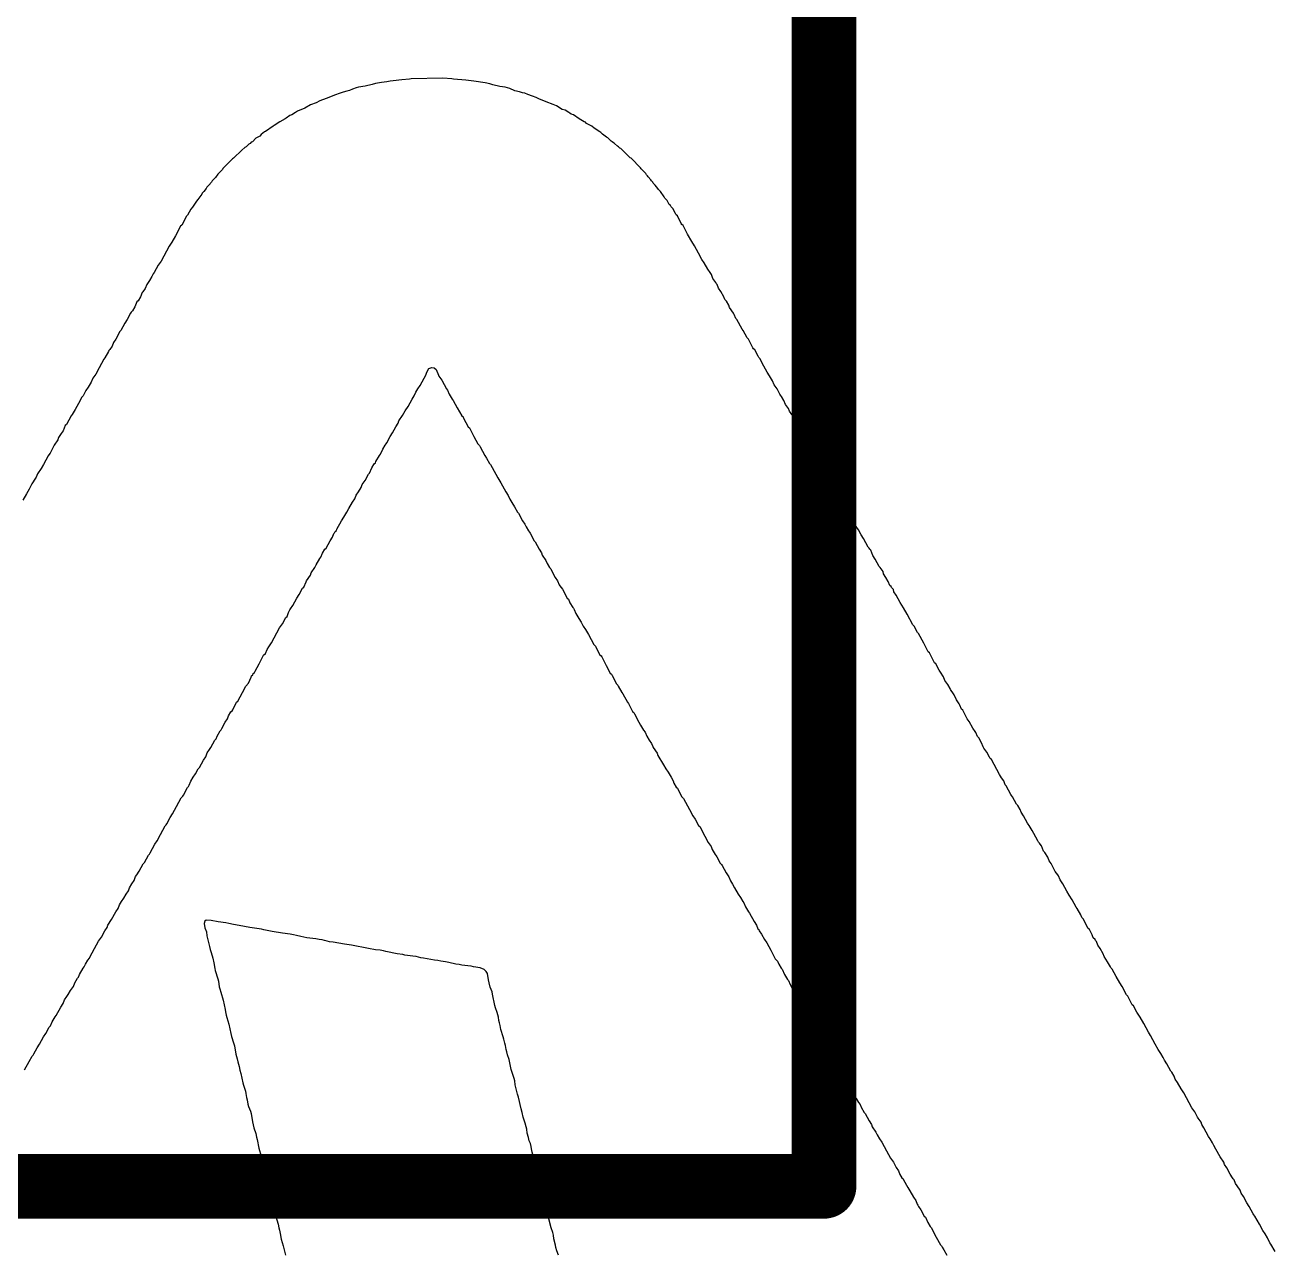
# Model space of a CAD drawing. Header units: inches. Extents: x -4 to 182, y -4 to 85.
# Drawn here: x 42.406 to 44.859, y 35.908 to 38.315 of the extents above; entities that cross this region are included whole.
import ezdxf

# ---------------------------------------------------------------- set-up
doc = ezdxf.new("R2010")
doc.units = ezdxf.units.IN
doc.layers.add('Bottom Overlay', color=54, linetype='Continuous')
doc.layers.add('Top Overlay', color=2, linetype='Continuous')

# ---------------------------------------------------------------- blocks, each defined once
blk = doc.blocks.new('TB008A_508_02BE_15')
at = {"layer": 'Top Overlay'}
for points in [[(5.08, -6, 0.127, 0.127, 0), (5.08, 7.89, 0.127, 0.127, 0)], [(-5.08, -6, 0.127, 0.127, 0), (5.08, -6, 0.127, 0.127, 0)]]:
    blk.add_lwpolyline(points, format="xyseb", dxfattribs=at)
blk.add_lwpolyline([(5.0483, -6, 0.0635, 0.0635, 1), (5.1117, -6, 0.0635, 0.0635, 1)], format="xyseb", close=True, dxfattribs=at)
blk.add_lwpolyline([(5.0483, -6, 0.0635, 0.0635, 1), (5.1117, -6, 0.0635, 0.0635, 1)], format="xyseb", close=True, dxfattribs=at)

msp = doc.modelspace()

# ---------------------------------------------------------------- linework, layer by layer
at = {"layer": 'Bottom Overlay'}
for p, q in [((43.0601, 38.1925), (43.0556, 38.1914)), ((43.0736, 38.1947), (43.0601, 38.1925)), ((43.0871, 38.1981), (43.0736, 38.1947)), ((43.0933, 38.1998), (43.0871, 38.1981)), ((43.1056, 38.2021), (43.0933, 38.1998)), ((43.1158, 38.2032), (43.1056, 38.2021)), ((43.1225, 38.2043), (43.1158, 38.2032)), ((43.1281, 38.2054), (43.1225, 38.2043)), ((43.1455, 38.2071), (43.1281, 38.2054)), ((43.1602, 38.2082), (43.1455, 38.2071)), ((43.1635, 38.2094), (43.1602, 38.2082)), ((43.2254, 38.2105), (43.1635, 38.2094)), ((43.2434, 38.2094), (43.2254, 38.2105)), ((43.2468, 38.2082), (43.2434, 38.2094)), ((43.2709, 38.2066), (43.2468, 38.2082)), ((43.2811, 38.2054), (43.2709, 38.2066)), ((43.2867, 38.2043), (43.2811, 38.2054)), ((43.3086, 38.2015), (43.2867, 38.2043)), ((43.3176, 38.1992), (43.3086, 38.2015)), ((43.3238, 38.1976), (43.3176, 38.1992)), ((43.3373, 38.1942), (43.3238, 38.1976)), ((43.348, 38.1925), (43.3373, 38.1942)), ((43.357, 38.1903), (43.348, 38.1925)), ((42.9966, 38.1706), (42.9842, 38.1661)), ((43.0022, 38.1728), (42.9966, 38.1706)), ((43.0129, 38.1768), (43.0022, 38.1728)), ((43.0241, 38.1813), (43.0129, 38.1768)), ((43.0303, 38.1829), (43.0241, 38.1813)), ((43.0376, 38.1846), (43.0303, 38.1829)), ((43.0427, 38.1863), (43.0376, 38.1846)), ((43.0483, 38.1886), (43.0427, 38.1863)), ((43.0556, 38.1914), (43.0483, 38.1886)), ((43.3671, 38.1858), (43.357, 38.1903)), ((43.3761, 38.1835), (43.3671, 38.1858)), ((43.3823, 38.1818), (43.3761, 38.1835)), ((43.3868, 38.1807), (43.3823, 38.1818)), ((43.3924, 38.1784), (43.3868, 38.1807)), ((43.4014, 38.1751), (43.3924, 38.1784)), ((43.4087, 38.1723), (43.4014, 38.1751)), ((43.4143, 38.17), (43.4087, 38.1723)), ((43.4284, 38.1638), (43.4143, 38.17)), ((42.9386, 38.1441), (42.9364, 38.143)), ((42.9403, 38.1458), (42.9386, 38.1441)), ((42.955, 38.1515), (42.9403, 38.1458)), ((42.9662, 38.1582), (42.955, 38.1515)), ((42.9769, 38.1621), (42.9662, 38.1582)), ((42.9842, 38.1661), (42.9769, 38.1621)), ((43.4424, 38.1588), (43.4284, 38.1638)), ((43.4486, 38.156), (43.4424, 38.1588)), ((43.4598, 38.1492), (43.4486, 38.156)), ((43.466, 38.1475), (43.4598, 38.1492)), ((43.4728, 38.143), (43.466, 38.1475)), ((42.906, 38.125), (42.8948, 38.1172)), ((42.9162, 38.1307), (42.906, 38.125)), ((42.9184, 38.1318), (42.9162, 38.1307)), ((42.9207, 38.134), (42.9184, 38.1318)), ((42.9229, 38.1352), (42.9207, 38.134)), ((42.9252, 38.1374), (42.9229, 38.1352)), ((42.9296, 38.1385), (42.9252, 38.1374)), ((42.9364, 38.143), (42.9296, 38.1385)), ((43.475, 38.1419), (43.4728, 38.143)), ((43.4773, 38.1396), (43.475, 38.1419)), ((43.4818, 38.1385), (43.4773, 38.1396)), ((43.493, 38.1307), (43.4818, 38.1385)), ((43.5031, 38.125), (43.493, 38.1307)), ((43.5054, 38.1239), (43.5031, 38.125)), ((43.5076, 38.1217), (43.5054, 38.1239)), ((43.5178, 38.116), (43.5076, 38.1217)), ((42.8667, 38.0969), (42.8588, 38.0924)), ((42.8695, 38.0997), (42.8667, 38.0969)), ((42.8757, 38.1048), (42.8695, 38.0997)), ((42.8779, 38.1059), (42.8757, 38.1048)), ((42.8925, 38.116), (42.8779, 38.1059)), ((42.8948, 38.1172), (42.8925, 38.116)), ((43.5228, 38.1121), (43.5178, 38.116)), ((43.5335, 38.1048), (43.5228, 38.1121)), ((43.5357, 38.1037), (43.5335, 38.1048)), ((43.5391, 38.1003), (43.5357, 38.1037)), ((43.547, 38.0947), (43.5391, 38.1003)), ((43.5492, 38.0935), (43.547, 38.0947)), ((42.8374, 38.0744), (42.8313, 38.0694)), ((42.8397, 38.0756), (42.8374, 38.0744)), ((42.8453, 38.0812), (42.8397, 38.0756)), ((42.8476, 38.0823), (42.8453, 38.0812)), ((42.8498, 38.0845), (42.8476, 38.0823)), ((42.8521, 38.0857), (42.8498, 38.0845)), ((42.8588, 38.0924), (42.8521, 38.0857)), ((43.556, 38.0868), (43.5492, 38.0935)), ((43.5582, 38.0857), (43.556, 38.0868)), ((43.5605, 38.0834), (43.5582, 38.0857)), ((43.5627, 38.0823), (43.5605, 38.0834)), ((43.5684, 38.0767), (43.5627, 38.0823)), ((43.5706, 38.0756), (43.5684, 38.0767)), ((43.5729, 38.0733), (43.5706, 38.0756)), ((43.5751, 38.0722), (43.5729, 38.0733)), ((43.5931, 38.0542), (43.5751, 38.0722)), ((42.8127, 38.0519), (42.7942, 38.0334)), ((42.815, 38.0531), (42.8127, 38.0519)), ((42.8313, 38.0694), (42.815, 38.0531)), ((43.5953, 38.0531), (43.5931, 38.0542)), ((43.6139, 38.0345), (43.5953, 38.0531)), ((42.784, 38.0221), (42.7829, 38.0199)), ((42.793, 38.0311), (42.784, 38.0221)), ((42.7942, 38.0334), (42.793, 38.0311)), ((43.615, 38.0323), (43.6139, 38.0345)), ((43.624, 38.0233), (43.615, 38.0323)), ((43.6251, 38.021), (43.624, 38.0233)), ((43.6274, 38.0188), (43.6251, 38.021)), ((42.7627, 37.9963), (42.7615, 37.994)), ((42.7666, 38.0002), (42.7627, 37.9963)), ((42.7717, 38.0064), (42.7666, 38.0002)), ((42.7728, 38.0086), (42.7717, 38.0064)), ((42.7795, 38.0154), (42.7728, 38.0086)), ((42.7807, 38.0176), (42.7795, 38.0154)), ((42.7829, 38.0199), (42.7807, 38.0176)), ((43.6285, 38.0165), (43.6274, 38.0188)), ((43.6341, 38.0109), (43.6285, 38.0165)), ((43.6353, 38.0086), (43.6341, 38.0109)), ((43.6375, 38.0064), (43.6353, 38.0086)), ((43.6386, 38.0041), (43.6375, 38.0064)), ((43.6426, 38.0002), (43.6386, 38.0041)), ((43.6476, 37.994), (43.6426, 38.0002)), ((42.7452, 37.9721), (42.7424, 37.9693)), ((42.7525, 37.9828), (42.7452, 37.9721)), ((42.7537, 37.985), (42.7525, 37.9828)), ((42.7565, 37.9878), (42.7537, 37.985)), ((42.7615, 37.994), (42.7565, 37.9878)), ((43.6488, 37.9918), (43.6476, 37.994)), ((43.6527, 37.9878), (43.6488, 37.9918)), ((43.66, 37.9772), (43.6527, 37.9878)), ((43.6611, 37.9749), (43.66, 37.9772)), ((43.6656, 37.9704), (43.6611, 37.9749)), ((42.7312, 37.9535), (42.7244, 37.9412)), ((42.7346, 37.9569), (42.7312, 37.9535)), ((42.7357, 37.9592), (42.7346, 37.9569)), ((42.7413, 37.967), (42.7357, 37.9592)), ((42.7424, 37.9693), (42.7413, 37.967)), ((43.6701, 37.9625), (43.6656, 37.9704)), ((43.6724, 37.9603), (43.6701, 37.9625)), ((43.6735, 37.958), (43.6724, 37.9603)), ((43.6769, 37.9547), (43.6735, 37.958)), ((43.6825, 37.9446), (43.6769, 37.9547)), ((42.7211, 37.9367), (42.7132, 37.9221)), ((42.7222, 37.9389), (42.7211, 37.9367)), ((42.7244, 37.9412), (42.7222, 37.9389)), ((43.6836, 37.9423), (43.6825, 37.9446)), ((43.6859, 37.9401), (43.6836, 37.9423)), ((43.6937, 37.9254), (43.6859, 37.9401)), ((43.6949, 37.9232), (43.6937, 37.9254)), ((43.6971, 37.9209), (43.6949, 37.9232)), ((42.7008, 37.9007), (42.6941, 37.8883)), ((42.7109, 37.9198), (42.7008, 37.9007)), ((42.7132, 37.9221), (42.7109, 37.9198)), ((43.7061, 37.9041), (43.6971, 37.9209)), ((43.714, 37.8895), (43.7061, 37.9041)), ((42.6885, 37.8805), (42.6727, 37.8512)), ((42.6941, 37.8883), (42.6885, 37.8805)), ((43.7196, 37.8816), (43.714, 37.8895)), ((43.7275, 37.867), (43.7196, 37.8816)), ((42.6727, 37.8512), (42.6671, 37.8433)), ((43.7342, 37.8546), (43.7275, 37.867)), ((43.7387, 37.8478), (43.7342, 37.8546)), ((42.657, 37.8265), (42.6547, 37.8209)), ((42.6592, 37.8287), (42.657, 37.8265)), ((42.6671, 37.8433), (42.6592, 37.8287)), ((43.7455, 37.8355), (43.7387, 37.8478)), ((43.75, 37.8287), (43.7455, 37.8355)), ((43.7528, 37.8248), (43.75, 37.8287)), ((43.7556, 37.8175), (43.7528, 37.8248)), ((42.6446, 37.8051), (42.6418, 37.7978)), ((42.6502, 37.813), (42.6446, 37.8051)), ((42.6547, 37.8209), (42.6502, 37.813)), ((43.7612, 37.8096), (43.7556, 37.8175)), ((43.7623, 37.8074), (43.7612, 37.8096)), ((43.764, 37.8057), (43.7623, 37.8074)), ((43.7668, 37.7984), (43.764, 37.8057)), ((42.6322, 37.7815), (42.6277, 37.7736)), ((42.6356, 37.7894), (42.6322, 37.7815)), ((42.6373, 37.7911), (42.6356, 37.7894)), ((42.6418, 37.7978), (42.6373, 37.7911)), ((43.7713, 37.7916), (43.7668, 37.7984)), ((43.7769, 37.7815), (43.7713, 37.7916)), ((43.7792, 37.7759), (43.7769, 37.7815)), ((43.7826, 37.7725), (43.7792, 37.7759)), ((42.6142, 37.7511), (42.6131, 37.7489)), ((42.6165, 37.7534), (42.6142, 37.7511)), ((42.621, 37.7613), (42.6165, 37.7534)), ((42.6255, 37.7714), (42.621, 37.7613)), ((42.6277, 37.7736), (42.6255, 37.7714)), ((43.7871, 37.7646), (43.7826, 37.7725)), ((43.7882, 37.7601), (43.7871, 37.7646)), ((43.7961, 37.7489), (43.7882, 37.7601)), ((42.6019, 37.7298), (42.594, 37.7152)), ((42.6064, 37.7365), (42.6019, 37.7298)), ((42.6131, 37.7489), (42.6064, 37.7365)), ((43.7972, 37.7466), (43.7961, 37.7489)), ((43.8006, 37.7388), (43.7972, 37.7466)), ((43.8028, 37.7365), (43.8006, 37.7388)), ((43.8129, 37.7174), (43.8028, 37.7365)), ((42.5917, 37.7129), (42.5839, 37.6983)), ((42.594, 37.7152), (42.5917, 37.7129)), ((43.8152, 37.7152), (43.8129, 37.7174)), ((43.823, 37.7005), (43.8152, 37.7152)), ((42.5721, 37.6775), (42.5704, 37.6758)), ((42.5766, 37.6842), (42.5721, 37.6775)), ((42.5794, 37.6915), (42.5766, 37.6842)), ((42.5839, 37.6983), (42.5794, 37.6915)), ((43.8253, 37.6983), (43.823, 37.7005)), ((43.8343, 37.6814), (43.8253, 37.6983)), ((43.8354, 37.6792), (43.8343, 37.6814)), ((43.8377, 37.6769), (43.8354, 37.6792)), ((42.5603, 37.6589), (42.5513, 37.6421)), ((42.5625, 37.6612), (42.5603, 37.6589)), ((42.5693, 37.6736), (42.5625, 37.6612)), ((42.5704, 37.6758), (42.5693, 37.6736)), ((43.8444, 37.6646), (43.8377, 37.6769)), ((43.8455, 37.6623), (43.8444, 37.6646)), ((43.8478, 37.6601), (43.8455, 37.6623)), ((43.8557, 37.6454), (43.8478, 37.6601)), ((42.5445, 37.6297), (42.5389, 37.6218)), ((42.5513, 37.6421), (42.5445, 37.6297)), ((43.1922, 37.6274), (43.1945, 37.6331)), ((43.1945, 37.6331), (43.1984, 37.6404)), ((43.1984, 37.6404), (43.204, 37.6426)), ((43.204, 37.6426), (43.2085, 37.6415)), ((43.2085, 37.6415), (43.2125, 37.6387)), ((43.2125, 37.6387), (43.217, 37.6274)), ((43.8624, 37.6331), (43.8557, 37.6454)), ((43.8669, 37.6263), (43.8624, 37.6331)), ((42.5299, 37.6038), (42.5254, 37.5971)), ((42.5355, 37.614), (42.5299, 37.6038)), ((42.5389, 37.6218), (42.5355, 37.614)), ((43.1765, 37.6005), (43.181, 37.6072)), ((43.181, 37.6072), (43.1888, 37.6218)), ((43.1888, 37.6218), (43.1922, 37.6274)), ((43.217, 37.6274), (43.2181, 37.6252)), ((43.2181, 37.6252), (43.2237, 37.6173)), ((43.2237, 37.6173), (43.2327, 37.6005)), ((43.8725, 37.6162), (43.8669, 37.6263)), ((43.8759, 37.6083), (43.8725, 37.6162)), ((43.8815, 37.6005), (43.8759, 37.6083)), ((42.5164, 37.5836), (42.5142, 37.578)), ((42.5198, 37.587), (42.5164, 37.5836)), ((42.5254, 37.5971), (42.5198, 37.587)), ((43.1574, 37.5656), (43.1652, 37.5802)), ((43.1652, 37.5802), (43.1697, 37.587)), ((43.1697, 37.587), (43.1725, 37.5943)), ((43.1725, 37.5943), (43.1765, 37.6005)), ((43.2327, 37.6005), (43.2349, 37.5982)), ((43.2349, 37.5982), (43.2383, 37.5903)), ((43.2383, 37.5903), (43.2439, 37.5802)), ((43.2439, 37.5802), (43.2462, 37.578)), ((43.8871, 37.5903), (43.8815, 37.6005)), ((43.8883, 37.5881), (43.8871, 37.5903)), ((43.8905, 37.5858), (43.8883, 37.5881)), ((43.895, 37.578), (43.8905, 37.5858)), ((42.504, 37.56), (42.4984, 37.5499)), ((42.5074, 37.5656), (42.504, 37.56)), ((42.5142, 37.578), (42.5074, 37.5656)), ((43.1467, 37.5482), (43.1517, 37.5577)), ((43.1517, 37.5577), (43.1574, 37.5656)), ((43.2462, 37.578), (43.2541, 37.5634)), ((43.2541, 37.5634), (43.2631, 37.5476)), ((43.8984, 37.5701), (43.895, 37.578)), ((43.904, 37.5622), (43.8984, 37.5701)), ((43.9063, 37.5566), (43.904, 37.5622)), ((43.9108, 37.5499), (43.9063, 37.5566)), ((42.4872, 37.5307), (42.4849, 37.5285)), ((42.4962, 37.5476), (42.4872, 37.5307)), ((42.4984, 37.5499), (42.4962, 37.5476)), ((43.1337, 37.5262), (43.1382, 37.533)), ((43.1382, 37.533), (43.1394, 37.5375)), ((43.1394, 37.5375), (43.1467, 37.5482)), ((43.2631, 37.5476), (43.2653, 37.5454)), ((43.2653, 37.5454), (43.2664, 37.5431)), ((43.2664, 37.5431), (43.2754, 37.5262)), ((43.9198, 37.533), (43.9108, 37.5499)), ((43.922, 37.5307), (43.9198, 37.533)), ((43.9259, 37.5246), (43.922, 37.5307)), ((42.477, 37.5128), (42.4714, 37.5049)), ((42.4804, 37.5184), (42.477, 37.5128)), ((42.4849, 37.5285), (42.4804, 37.5184)), ((43.1158, 37.4948), (43.1225, 37.5071)), ((43.1225, 37.5071), (43.127, 37.5139)), ((43.127, 37.5139), (43.1337, 37.5262)), ((43.2754, 37.5262), (43.2777, 37.524)), ((43.2777, 37.524), (43.2867, 37.5071)), ((43.2867, 37.5071), (43.2945, 37.4925)), ((43.9288, 37.5173), (43.9259, 37.5246)), ((43.9366, 37.506), (43.9288, 37.5173)), ((43.9377, 37.5038), (43.9366, 37.506)), ((42.463, 37.4897), (42.4551, 37.474)), ((42.4703, 37.5004), (42.463, 37.4897)), ((42.4714, 37.5049), (42.4703, 37.5004)), ((43.1034, 37.4723), (43.1079, 37.4824)), ((43.1079, 37.4824), (43.1124, 37.4903)), ((43.1124, 37.4903), (43.1146, 37.4925)), ((43.1146, 37.4925), (43.1158, 37.4948)), ((43.2945, 37.4925), (43.2979, 37.4891)), ((43.2979, 37.4891), (43.299, 37.4869)), ((43.299, 37.4869), (43.308, 37.47)), ((43.94, 37.4981), (43.9377, 37.5038)), ((43.9445, 37.4914), (43.94, 37.4981)), ((43.949, 37.4835), (43.9445, 37.4914)), ((43.9524, 37.4756), (43.949, 37.4835)), ((42.4512, 37.4689), (42.4422, 37.452)), ((42.4523, 37.4711), (42.4512, 37.4689)), ((42.4551, 37.474), (42.4523, 37.4711)), ((43.0933, 37.4554), (43.0944, 37.4577)), ((43.0944, 37.4577), (43.1011, 37.47)), ((43.1011, 37.47), (43.1034, 37.4723)), ((43.308, 37.47), (43.3114, 37.4644)), ((43.3114, 37.4644), (43.317, 37.4543)), ((43.9557, 37.4723), (43.9524, 37.4756)), ((43.9569, 37.47), (43.9557, 37.4723)), ((43.9586, 37.4683), (43.9569, 37.47)), ((43.9614, 37.461), (43.9586, 37.4683)), ((43.967, 37.452), (43.9614, 37.461)), ((42.4304, 37.4335), (42.4276, 37.4273)), ((42.4377, 37.4442), (42.4304, 37.4335)), ((42.4422, 37.452), (42.4377, 37.4442)), ((43.073, 37.4205), (43.0798, 37.4329)), ((43.0798, 37.4329), (43.082, 37.4352)), ((43.082, 37.4352), (43.0865, 37.4453)), ((43.0865, 37.4453), (43.091, 37.4532)), ((43.091, 37.4532), (43.0933, 37.4554)), ((43.317, 37.4543), (43.3193, 37.452)), ((43.3193, 37.452), (43.3294, 37.4329)), ((43.3294, 37.4329), (43.3339, 37.4262)), ((43.9726, 37.4419), (43.967, 37.452)), ((43.9737, 37.4397), (43.9726, 37.4419)), ((43.976, 37.4374), (43.9737, 37.4397)), ((43.985, 37.4205), (43.976, 37.4374)), ((42.4191, 37.4144), (42.4141, 37.4037)), ((42.4264, 37.425), (42.4191, 37.4144)), ((42.4276, 37.4273), (42.4264, 37.425)), ((43.0652, 37.407), (43.0674, 37.4127)), ((43.0674, 37.4127), (43.073, 37.4205)), ((43.3339, 37.4262), (43.3395, 37.416)), ((43.3395, 37.416), (43.3429, 37.4104)), ((43.3429, 37.4104), (43.3496, 37.3981)), ((43.9872, 37.4183), (43.985, 37.4205)), ((43.9917, 37.4104), (43.9872, 37.4183)), ((43.994, 37.4048), (43.9917, 37.4104)), ((42.4085, 37.3947), (42.4017, 37.3823)), ((42.4141, 37.4037), (42.4085, 37.3947)), ((43.0483, 37.3778), (43.0528, 37.3846)), ((43.0528, 37.3846), (43.0556, 37.3919)), ((43.0556, 37.3919), (43.0601, 37.3986)), ((43.0601, 37.3986), (43.0652, 37.407)), ((43.3496, 37.3981), (43.3541, 37.3913)), ((43.3541, 37.3913), (43.357, 37.384)), ((43.357, 37.384), (43.3614, 37.3773)), ((43.9985, 37.3981), (43.994, 37.4048)), ((44.0052, 37.3857), (43.9985, 37.3981)), ((44.0063, 37.3834), (44.0052, 37.3857)), ((44.0086, 37.3812), (44.0063, 37.3834)), ((43.0314, 37.3486), (43.037, 37.3587)), ((43.037, 37.3587), (43.0415, 37.3654)), ((43.0415, 37.3654), (43.0483, 37.3778)), ((43.3614, 37.3773), (43.3665, 37.3688)), ((43.3665, 37.3688), (43.3721, 37.3587)), ((43.3721, 37.3587), (43.3744, 37.3564)), ((44.0131, 37.3733), (44.0086, 37.3812)), ((44.0165, 37.3654), (44.0131, 37.3733)), ((44.0176, 37.3632), (44.0165, 37.3654)), ((44.0198, 37.3609), (44.0176, 37.3632)), ((44.0232, 37.3553), (44.0198, 37.3609)), ((43.0179, 37.325), (43.0269, 37.3418)), ((43.0269, 37.3418), (43.0314, 37.3486)), ((43.3744, 37.3564), (43.3823, 37.3418)), ((43.3823, 37.3418), (43.3868, 37.3351)), ((43.3868, 37.3351), (43.389, 37.3295)), ((44.0277, 37.3452), (44.0232, 37.3553)), ((44.03, 37.343), (44.0277, 37.3452)), ((44.0367, 37.3306), (44.03, 37.343)), ((43.0089, 37.3092), (43.0117, 37.3165)), ((43.0117, 37.3165), (43.0134, 37.3182)), ((43.0134, 37.3182), (43.0145, 37.3205)), ((43.0145, 37.3205), (43.0168, 37.3227)), ((43.0168, 37.3227), (43.0179, 37.325)), ((43.389, 37.3295), (43.3935, 37.3216)), ((43.3935, 37.3216), (43.3957, 37.3193)), ((43.3957, 37.3193), (43.3969, 37.3171)), ((43.3969, 37.3171), (43.4047, 37.3025)), ((44.0412, 37.3238), (44.0367, 37.3306)), ((44.0468, 37.3137), (44.0412, 37.3238)), ((44.0513, 37.307), (44.0468, 37.3137)), ((42.9898, 37.2777), (42.9943, 37.2856)), ((42.9943, 37.2856), (42.9966, 37.2879)), ((42.9966, 37.2879), (43.0044, 37.3025)), ((43.0044, 37.3025), (43.0089, 37.3092)), ((43.4047, 37.3025), (43.407, 37.3002)), ((43.407, 37.3002), (43.4149, 37.2856)), ((43.4149, 37.2856), (43.4194, 37.2789)), ((44.0603, 37.2901), (44.0513, 37.307)), ((44.0626, 37.2879), (44.0603, 37.2901)), ((44.0637, 37.2856), (44.0626, 37.2879)), ((44.0654, 37.2839), (44.0637, 37.2856)), ((42.9774, 37.2552), (42.9842, 37.2676)), ((42.9842, 37.2676), (42.9864, 37.2699)), ((42.9864, 37.2699), (42.9898, 37.2777)), ((43.4194, 37.2789), (43.4205, 37.2744)), ((43.4205, 37.2744), (43.4278, 37.2637)), ((43.4278, 37.2637), (43.4306, 37.2575)), ((44.0693, 37.2732), (44.0654, 37.2839)), ((44.0738, 37.2665), (44.0693, 37.2732)), ((44.0817, 37.2519), (44.0738, 37.2665)), ((42.9662, 37.235), (42.9673, 37.2395)), ((42.9673, 37.2395), (42.9746, 37.2502)), ((42.9746, 37.2502), (42.9774, 37.2552)), ((43.4306, 37.2575), (43.4351, 37.2496)), ((43.4351, 37.2496), (43.4374, 37.2474)), ((43.4374, 37.2474), (43.4385, 37.2451)), ((43.4385, 37.2451), (43.4463, 37.2305)), ((44.0839, 37.2496), (44.0817, 37.2519)), ((44.0896, 37.2418), (44.0839, 37.2496)), ((44.0907, 37.2373), (44.0896, 37.2418)), ((44.0952, 37.2305), (44.0907, 37.2373)), ((42.9505, 37.2091), (42.9527, 37.2114)), ((42.9527, 37.2114), (42.9572, 37.2215)), ((42.9572, 37.2215), (42.9583, 37.2238)), ((42.9583, 37.2238), (42.9662, 37.235)), ((43.4463, 37.2305), (43.4508, 37.2238)), ((43.4508, 37.2238), (43.4542, 37.2159)), ((43.4542, 37.2159), (43.4553, 37.2136)), ((43.4553, 37.2136), (43.4604, 37.2075)), ((44.0997, 37.2226), (44.0952, 37.2305)), ((44.103, 37.2148), (44.0997, 37.2226)), ((44.1053, 37.2125), (44.103, 37.2148)), ((44.1064, 37.2103), (44.1053, 37.2125)), ((42.9313, 37.1754), (42.9392, 37.19)), ((42.9392, 37.19), (42.9437, 37.1968)), ((42.9437, 37.1968), (42.9505, 37.2091)), ((43.4604, 37.2075), (43.47, 37.19)), ((43.47, 37.19), (43.4722, 37.1878)), ((43.4722, 37.1878), (43.475, 37.1805)), ((44.1098, 37.2069), (44.1064, 37.2103)), ((44.1109, 37.2024), (44.1098, 37.2069)), ((44.1154, 37.1956), (44.1109, 37.2024)), ((44.1233, 37.181), (44.1154, 37.1956)), ((42.9229, 37.1614), (42.9252, 37.167)), ((42.9252, 37.167), (42.9268, 37.1687)), ((42.9268, 37.1687), (42.928, 37.1709)), ((42.928, 37.1709), (42.9302, 37.1732)), ((42.9302, 37.1732), (42.9313, 37.1754)), ((43.475, 37.1805), (43.4806, 37.1715)), ((43.4806, 37.1715), (43.4823, 37.1698)), ((43.4823, 37.1698), (43.4835, 37.1675)), ((43.4835, 37.1675), (43.4868, 37.1597)), ((44.13, 37.1709), (44.1233, 37.181)), ((44.1368, 37.1585), (44.13, 37.1709)), ((42.9055, 37.1316), (42.9111, 37.1394)), ((42.9111, 37.1394), (42.9178, 37.1518)), ((42.9178, 37.1518), (42.9201, 37.154)), ((42.9201, 37.154), (42.9229, 37.1614)), ((43.4868, 37.1597), (43.4925, 37.1495)), ((43.4925, 37.1495), (43.497, 37.1428)), ((43.497, 37.1428), (43.5014, 37.1349)), ((44.148, 37.1372), (44.1368, 37.1585)), ((42.8897, 37.1023), (42.8999, 37.1214)), ((42.8999, 37.1214), (42.9055, 37.1316)), ((43.5014, 37.1349), (43.5059, 37.1282)), ((43.5059, 37.1282), (43.5116, 37.1181)), ((43.5116, 37.1181), (43.5217, 37.0989)), ((44.1503, 37.1349), (44.148, 37.1372)), ((44.157, 37.1226), (44.1503, 37.1349)), ((44.1593, 37.1203), (44.157, 37.1226)), ((44.1694, 37.1012), (44.1593, 37.1203)), ((42.8774, 37.081), (42.8807, 37.0888)), ((42.8807, 37.0888), (42.8841, 37.0944)), ((42.8841, 37.0944), (42.8897, 37.1023)), ((43.5217, 37.0989), (43.5251, 37.0956)), ((43.5251, 37.0956), (43.5262, 37.0933)), ((43.5262, 37.0933), (43.5341, 37.0787)), ((44.1784, 37.0843), (44.1694, 37.1012)), ((42.865, 37.0607), (42.874, 37.0776)), ((42.874, 37.0776), (42.8774, 37.081)), ((43.5341, 37.0787), (43.5363, 37.0765)), ((43.5363, 37.0765), (43.5374, 37.0742)), ((43.5374, 37.0742), (43.5464, 37.0573)), ((44.1806, 37.0821), (44.1784, 37.0843)), ((44.1908, 37.063), (44.1806, 37.0821)), ((42.8526, 37.0393), (42.8537, 37.0416)), ((42.8537, 37.0416), (42.856, 37.0438)), ((42.856, 37.0438), (42.8571, 37.0461)), ((42.8571, 37.0461), (42.865, 37.0607)), ((43.5464, 37.0573), (43.5543, 37.0427)), ((43.5543, 37.0427), (43.5565, 37.0405)), ((43.5565, 37.0405), (43.5577, 37.0382)), ((44.193, 37.0607), (44.1908, 37.063)), ((44.1998, 37.0483), (44.193, 37.0607)), ((44.2009, 37.0461), (44.1998, 37.0483)), ((44.2026, 37.0444), (44.2009, 37.0461)), ((44.2082, 37.0354), (44.2026, 37.0444)), ((42.8324, 37.0045), (42.8391, 37.0169)), ((42.8391, 37.0169), (42.8442, 37.023)), ((42.8442, 37.023), (42.8493, 37.0348)), ((42.8493, 37.0348), (42.8504, 37.0371)), ((42.8504, 37.0371), (42.8526, 37.0393)), ((43.5577, 37.0382), (43.5667, 37.0214)), ((43.5667, 37.0214), (43.5689, 37.0191)), ((43.5689, 37.0191), (43.57, 37.0169)), ((43.57, 37.0169), (43.5768, 37.0045)), ((44.211, 37.0281), (44.2082, 37.0354)), ((44.2166, 37.0202), (44.211, 37.0281)), ((44.2211, 37.0124), (44.2166, 37.0202)), ((42.8234, 36.9876), (42.8324, 37.0045)), ((43.5768, 37.0045), (43.579, 37.0022)), ((43.579, 37.0022), (43.588, 36.9854)), ((44.2222, 37.0101), (44.2211, 37.0124)), ((44.2279, 37.0022), (44.2222, 37.0101)), ((44.229, 37), (44.2279, 37.0022)), ((44.2335, 36.9899), (44.229, 37)), ((42.8054, 36.9584), (42.8099, 36.9663)), ((42.8099, 36.9663), (42.8121, 36.9685)), ((42.8121, 36.9685), (42.8133, 36.9708)), ((42.8133, 36.9708), (42.8211, 36.9854)), ((42.8211, 36.9854), (42.8234, 36.9876)), ((43.588, 36.9854), (43.5903, 36.9831)), ((43.5903, 36.9831), (43.5937, 36.9752)), ((43.5937, 36.9752), (43.5982, 36.9674)), ((43.5982, 36.9674), (43.6004, 36.9651)), ((44.2391, 36.982), (44.2335, 36.9899)), ((44.2402, 36.9797), (44.2391, 36.982)), ((44.2436, 36.9719), (44.2402, 36.9797)), ((44.2459, 36.9696), (44.2436, 36.9719)), ((44.2548, 36.9528), (44.2459, 36.9696)), ((42.7919, 36.9336), (42.7986, 36.946)), ((42.7986, 36.946), (42.8031, 36.9528)), ((42.8031, 36.9528), (42.8054, 36.9584)), ((43.6004, 36.9651), (43.6015, 36.9629)), ((43.6015, 36.9629), (43.6105, 36.946)), ((43.6105, 36.946), (43.6139, 36.9404)), ((44.2588, 36.9477), (44.2548, 36.9528)), ((44.2655, 36.9342), (44.2588, 36.9477)), ((42.7807, 36.9134), (42.7829, 36.919)), ((42.7829, 36.919), (42.7885, 36.9291)), ((42.7885, 36.9291), (42.7908, 36.9314)), ((42.7908, 36.9314), (42.7919, 36.9336)), ((43.6139, 36.9404), (43.6195, 36.9303)), ((43.6195, 36.9303), (43.6229, 36.9269)), ((43.6229, 36.9269), (43.6263, 36.919)), ((43.6263, 36.919), (43.6308, 36.9112)), ((44.2706, 36.928), (44.2655, 36.9342)), ((44.2717, 36.9258), (44.2706, 36.928)), ((44.2751, 36.9179), (44.2717, 36.9258)), ((44.2773, 36.9157), (44.2751, 36.9179)), ((42.7632, 36.8859), (42.7677, 36.8926)), ((42.7677, 36.8926), (42.7694, 36.8943)), ((42.7694, 36.8943), (42.7705, 36.8965)), ((42.7705, 36.8965), (42.7784, 36.9112)), ((42.7784, 36.9112), (42.7807, 36.9134)), ((43.6308, 36.9112), (43.6353, 36.9044)), ((43.6353, 36.9044), (43.6375, 36.8988)), ((43.6375, 36.8988), (43.6386, 36.8965)), ((43.6386, 36.8965), (43.6465, 36.8853)), ((44.283, 36.9055), (44.2773, 36.9157)), ((44.2863, 36.8977), (44.283, 36.9055)), ((44.2875, 36.8954), (44.2863, 36.8977)), ((44.2931, 36.8875), (44.2875, 36.8954)), ((42.748, 36.8572), (42.7559, 36.8718)), ((42.7559, 36.8718), (42.7604, 36.8785)), ((42.7604, 36.8785), (42.7632, 36.8859)), ((43.6465, 36.8853), (43.6476, 36.8808)), ((43.6476, 36.8808), (43.6589, 36.8628)), ((44.2987, 36.8774), (44.2931, 36.8875)), ((44.2998, 36.8752), (44.2987, 36.8774)), ((44.3021, 36.8729), (44.2998, 36.8752)), ((44.3178, 36.8437), (44.3021, 36.8729)), ((42.7357, 36.8381), (42.7402, 36.8448)), ((42.7402, 36.8448), (42.7458, 36.8549)), ((42.7458, 36.8549), (42.748, 36.8572)), ((43.6589, 36.8628), (43.6634, 36.8549)), ((43.6634, 36.8549), (43.6679, 36.8482)), ((43.6679, 36.8482), (43.6735, 36.8381)), ((44.3223, 36.8369), (44.3178, 36.8437)), ((42.7244, 36.8178), (42.7267, 36.8201)), ((42.7267, 36.8201), (42.7278, 36.8223)), ((42.7278, 36.8223), (42.7312, 36.8302)), ((42.7312, 36.8302), (42.7357, 36.8381)), ((43.6735, 36.8381), (43.678, 36.8313)), ((43.678, 36.8313), (43.6791, 36.8268)), ((43.6791, 36.8268), (43.6836, 36.8189)), ((43.6836, 36.8189), (43.6859, 36.8167)), ((44.3263, 36.8308), (44.3223, 36.8369)), ((44.3291, 36.8234), (44.3263, 36.8308)), ((44.3313, 36.8212), (44.3291, 36.8234)), ((44.3403, 36.8043), (44.3313, 36.8212)), ((42.7031, 36.7807), (42.7121, 36.7976)), ((42.7121, 36.7976), (42.7154, 36.801)), ((42.7154, 36.801), (42.7166, 36.8032)), ((42.7166, 36.8032), (42.7244, 36.8178)), ((43.6859, 36.8167), (43.687, 36.8145)), ((43.687, 36.8145), (43.6949, 36.7998)), ((43.6949, 36.7998), (43.6982, 36.7965)), ((43.6982, 36.7965), (43.7095, 36.7751)), ((44.3414, 36.8021), (44.3403, 36.8043)), ((44.3437, 36.7998), (44.3414, 36.8021)), ((44.3516, 36.7852), (44.3437, 36.7998)), ((42.6952, 36.7661), (42.7031, 36.7807)), ((43.7095, 36.7751), (43.7162, 36.7627)), ((44.3538, 36.783), (44.3516, 36.7852)), ((44.3583, 36.7751), (44.3538, 36.783)), ((44.3606, 36.7695), (44.3583, 36.7751)), ((42.6828, 36.7447), (42.684, 36.747)), ((42.684, 36.747), (42.6907, 36.7593)), ((42.6907, 36.7593), (42.6952, 36.7661)), ((43.7162, 36.7627), (43.7207, 36.756)), ((43.7207, 36.756), (43.7275, 36.7436)), ((44.365, 36.7627), (44.3606, 36.7695)), ((44.3729, 36.7481), (44.365, 36.7627)), ((44.374, 36.7459), (44.3729, 36.7481)), ((44.3763, 36.7436), (44.374, 36.7459)), ((42.6648, 36.7132), (42.6716, 36.7256)), ((42.6716, 36.7256), (42.6806, 36.7425)), ((42.6806, 36.7425), (42.6828, 36.7447)), ((43.7275, 36.7436), (43.7297, 36.7414)), ((43.7297, 36.7414), (43.7398, 36.7222)), ((43.7398, 36.7222), (43.7466, 36.7099)), ((44.3819, 36.7335), (44.3763, 36.7436)), ((44.3853, 36.7279), (44.3819, 36.7335)), ((44.3932, 36.7132), (44.3853, 36.7279)), ((42.6513, 36.6896), (42.6603, 36.7065)), ((42.6603, 36.7065), (42.6648, 36.7132)), ((43.7466, 36.7099), (43.7522, 36.702)), ((43.7522, 36.702), (43.7545, 36.6964)), ((43.7545, 36.6964), (43.7601, 36.6863)), ((44.3943, 36.711), (44.3932, 36.7132)), ((44.3965, 36.7087), (44.3943, 36.711)), ((44.3977, 36.7065), (44.3965, 36.7087)), ((44.4005, 36.7037), (44.3977, 36.7065)), ((44.4044, 36.693), (44.4005, 36.7037)), ((42.6401, 36.6705), (42.648, 36.6851)), ((42.648, 36.6851), (42.6502, 36.6874)), ((42.6502, 36.6874), (42.6513, 36.6896)), ((43.7601, 36.6863), (43.7623, 36.684)), ((43.7623, 36.684), (43.7635, 36.6818)), ((43.7635, 36.6818), (43.7702, 36.6694)), ((44.4072, 36.6902), (44.4044, 36.693)), ((44.4128, 36.6812), (44.4072, 36.6902)), ((44.4157, 36.6739), (44.4128, 36.6812)), ((44.4196, 36.6688), (44.4157, 36.6739)), ((42.6255, 36.6469), (42.63, 36.6537)), ((42.63, 36.6537), (42.6378, 36.6683)), ((42.6378, 36.6683), (42.6401, 36.6705)), ((43.7702, 36.6694), (43.7724, 36.6671)), ((43.7724, 36.6671), (43.7736, 36.6649)), ((43.7736, 36.6649), (43.7814, 36.6503)), ((43.7814, 36.6503), (43.7871, 36.6424)), ((44.4275, 36.6531), (44.4196, 36.6688)), ((44.4325, 36.6469), (44.4275, 36.6531)), ((42.6109, 36.621), (42.6154, 36.6289)), ((42.6154, 36.6289), (42.6199, 36.6357)), ((42.6199, 36.6357), (42.6227, 36.643)), ((42.6227, 36.643), (42.6255, 36.6469)), ((43.7871, 36.6424), (43.7899, 36.6351)), ((43.7899, 36.6351), (43.7944, 36.6283)), ((43.7944, 36.6283), (43.7983, 36.621)), ((44.4336, 36.6447), (44.4325, 36.6469)), ((44.437, 36.6368), (44.4336, 36.6447)), ((44.4426, 36.6289), (44.437, 36.6368)), ((44.4505, 36.6143), (44.4426, 36.6289)), ((42.5951, 36.5941), (42.5996, 36.6008)), ((42.5996, 36.6008), (42.6041, 36.6087)), ((42.6041, 36.6087), (42.6086, 36.6154)), ((42.6086, 36.6154), (42.6109, 36.621)), ((43.7983, 36.621), (43.8051, 36.6087)), ((43.8051, 36.6087), (43.8096, 36.6019)), ((43.8096, 36.6019), (43.8141, 36.5941)), ((44.455, 36.6064), (44.4505, 36.6143)), ((44.4606, 36.5974), (44.455, 36.6064)), ((42.5754, 36.5586), (42.5839, 36.5738)), ((42.5839, 36.5738), (42.5884, 36.5806)), ((42.5884, 36.5806), (42.5912, 36.5879)), ((42.5912, 36.5879), (42.5951, 36.5941)), ((43.8141, 36.5941), (43.8163, 36.5918)), ((43.8163, 36.5918), (43.8197, 36.5839)), ((43.8197, 36.5839), (43.8253, 36.5738)), ((43.8253, 36.5738), (43.8275, 36.5716)), ((44.4685, 36.5828), (44.4606, 36.5974)), ((44.4707, 36.5806), (44.4685, 36.5828)), ((44.4775, 36.5682), (44.4707, 36.5806)), ((42.5681, 36.5479), (42.5754, 36.5586)), ((42.7584, 36.5558), (42.7573, 36.5513)), ((42.7573, 36.5513), (42.7584, 36.5423)), ((42.7612, 36.5575), (42.7584, 36.5558)), ((42.7708, 36.5569), (42.7612, 36.5575)), ((42.7848, 36.5541), (42.7708, 36.5569)), ((42.8, 36.5524), (42.7848, 36.5541)), ((42.8056, 36.5513), (42.8, 36.5524)), ((42.8146, 36.549), (42.8056, 36.5513)), ((42.8259, 36.5468), (42.8146, 36.549)), ((43.8275, 36.5716), (43.8365, 36.5547)), ((43.8365, 36.5547), (43.841, 36.5479)), ((44.4797, 36.5626), (44.4775, 36.5682)), ((44.482, 36.5603), (44.4797, 36.5626)), ((44.4921, 36.5412), (44.482, 36.5603)), ((42.5501, 36.5165), (42.5558, 36.5243)), ((42.5558, 36.5243), (42.5625, 36.5367)), ((42.5625, 36.5367), (42.567, 36.5434)), ((42.567, 36.5434), (42.5681, 36.5479)), ((42.7584, 36.5423), (42.7618, 36.5344)), ((42.7618, 36.5344), (42.7629, 36.5266)), ((42.7629, 36.5266), (42.7646, 36.5192)), ((42.8472, 36.5434), (42.8259, 36.5468)), ((42.8697, 36.54), (42.8472, 36.5434)), ((42.8742, 36.5389), (42.8697, 36.54)), ((42.8911, 36.5355), (42.8742, 36.5389)), ((42.9113, 36.5322), (42.8911, 36.5355)), ((42.9259, 36.5299), (42.9113, 36.5322)), ((42.9327, 36.5288), (42.9259, 36.5299)), ((42.9383, 36.5277), (42.9327, 36.5288)), ((42.9473, 36.5254), (42.9383, 36.5277)), ((42.9585, 36.5232), (42.9473, 36.5254)), ((43.841, 36.5479), (43.8439, 36.5406)), ((43.8439, 36.5406), (43.8455, 36.539)), ((43.8455, 36.539), (43.8467, 36.5367)), ((43.8467, 36.5367), (43.8512, 36.53)), ((43.8512, 36.53), (43.8568, 36.5198)), ((44.4944, 36.539), (44.4921, 36.5412)), ((44.5, 36.5288), (44.4944, 36.539)), ((44.5022, 36.5232), (44.5, 36.5288)), ((42.5333, 36.485), (42.5423, 36.5018)), ((42.5423, 36.5018), (42.5501, 36.5165)), ((42.7646, 36.5192), (42.7679, 36.5058)), ((42.7679, 36.5058), (42.7691, 36.5001)), ((42.7691, 36.5001), (42.7708, 36.4939)), ((42.9765, 36.5209), (42.9585, 36.5232)), ((42.9833, 36.5198), (42.9765, 36.5209)), ((42.9889, 36.5187), (42.9833, 36.5198)), ((42.9934, 36.5176), (42.9889, 36.5187)), ((42.999, 36.5164), (42.9934, 36.5176)), ((43.0035, 36.5153), (42.999, 36.5164)), ((43.0103, 36.5142), (43.0035, 36.5153)), ((43.0328, 36.5108), (43.0103, 36.5142)), ((43.0463, 36.5086), (43.0328, 36.5108)), ((43.08, 36.5018), (43.0463, 36.5086)), ((43.0935, 36.4996), (43.08, 36.5018)), ((43.8568, 36.5198), (43.8613, 36.5131)), ((43.8613, 36.5131), (43.8692, 36.4985)), ((44.5056, 36.5198), (44.5022, 36.5232)), ((44.5067, 36.5176), (44.5056, 36.5198)), ((44.5084, 36.5159), (44.5067, 36.5176)), ((44.5112, 36.5086), (44.5084, 36.5159)), ((44.5157, 36.5018), (44.5112, 36.5086)), ((44.5214, 36.4917), (44.5157, 36.5018)), ((42.5243, 36.4715), (42.5288, 36.4794)), ((42.5288, 36.4794), (42.5321, 36.4827)), ((42.5321, 36.4827), (42.5333, 36.485)), ((42.7708, 36.4939), (42.7741, 36.4827)), ((42.7741, 36.4827), (42.7764, 36.4737)), ((43.1025, 36.4984), (43.0935, 36.4996)), ((43.1092, 36.4973), (43.1025, 36.4984)), ((43.1137, 36.4962), (43.1092, 36.4973)), ((43.1362, 36.4917), (43.1137, 36.4962)), ((43.1469, 36.49), (43.1362, 36.4917)), ((43.1514, 36.4889), (43.1469, 36.49)), ((43.1666, 36.4872), (43.1514, 36.4889)), ((43.1733, 36.4861), (43.1666, 36.4872)), ((43.1823, 36.4838), (43.1733, 36.4861)), ((43.1879, 36.4827), (43.1823, 36.4838)), ((43.1947, 36.4816), (43.1879, 36.4827)), ((43.2093, 36.4793), (43.1947, 36.4816)), ((43.2161, 36.4782), (43.2093, 36.4793)), ((43.2217, 36.4771), (43.2161, 36.4782)), ((43.2307, 36.476), (43.2217, 36.4771)), ((43.2374, 36.4748), (43.2307, 36.476)), ((43.8692, 36.4985), (43.8781, 36.4816)), ((43.8781, 36.4816), (43.8826, 36.4771)), ((43.8826, 36.4771), (43.8849, 36.4715)), ((44.5236, 36.4861), (44.5214, 36.4917)), ((44.5303, 36.476), (44.5236, 36.4861)), ((44.536, 36.4659), (44.5303, 36.476)), ((42.5108, 36.4456), (42.513, 36.4512)), ((42.513, 36.4512), (42.5198, 36.4636)), ((42.5198, 36.4636), (42.522, 36.4659)), ((42.522, 36.4659), (42.5243, 36.4715)), ((42.7764, 36.4737), (42.7781, 36.463)), ((42.7781, 36.463), (42.7792, 36.4585)), ((42.7792, 36.4585), (42.7843, 36.4422)), ((43.2509, 36.4715), (43.2374, 36.4748)), ((43.2577, 36.4703), (43.2509, 36.4715)), ((43.2633, 36.4692), (43.2577, 36.4703)), ((43.2745, 36.4681), (43.2633, 36.4692)), ((43.2813, 36.467), (43.2745, 36.4681)), ((43.2858, 36.4658), (43.2813, 36.467)), ((43.2987, 36.4641), (43.2858, 36.4658)), ((43.3066, 36.4608), (43.2987, 36.4641)), ((43.3105, 36.4568), (43.3066, 36.4608)), ((43.3133, 36.4529), (43.3105, 36.4568)), ((43.3156, 36.4405), (43.3133, 36.4529)), ((43.8849, 36.4715), (43.8894, 36.4636)), ((43.8894, 36.4636), (43.8916, 36.4614)), ((43.8916, 36.4614), (43.8961, 36.4512)), ((43.8961, 36.4512), (43.9018, 36.4411)), ((44.5371, 36.4636), (44.536, 36.4659)), ((44.5393, 36.4614), (44.5371, 36.4636)), ((44.5472, 36.4467), (44.5393, 36.4614)), ((42.495, 36.4198), (42.5007, 36.4276)), ((42.5007, 36.4276), (42.5035, 36.4349)), ((42.5035, 36.4349), (42.5091, 36.4439)), ((42.5091, 36.4439), (42.5108, 36.4456)), ((42.7843, 36.4422), (42.7854, 36.4377)), ((42.7854, 36.4377), (42.7871, 36.427)), ((42.7871, 36.427), (42.7882, 36.4225)), ((43.3167, 36.4349), (43.3156, 36.4405)), ((43.3189, 36.4259), (43.3167, 36.4349)), ((43.9018, 36.4411), (43.904, 36.4389)), ((43.904, 36.4389), (43.9074, 36.431)), ((43.9074, 36.431), (43.9119, 36.4231)), ((44.554, 36.4344), (44.5472, 36.4467)), ((44.5585, 36.4276), (44.554, 36.4344)), ((44.5675, 36.4108), (44.5585, 36.4276)), ((42.4832, 36.4012), (42.4877, 36.408)), ((42.4877, 36.408), (42.4894, 36.4096)), ((42.4894, 36.4096), (42.4905, 36.4119)), ((42.4905, 36.4119), (42.495, 36.4198)), ((42.7882, 36.4225), (42.7899, 36.4164)), ((42.7899, 36.4164), (42.7944, 36.4006)), ((43.3223, 36.4169), (43.3189, 36.4259)), ((43.3234, 36.4124), (43.3223, 36.4169)), ((43.3279, 36.3899), (43.3234, 36.4124)), ((43.9119, 36.4231), (43.9164, 36.4164)), ((43.9164, 36.4164), (43.9209, 36.4085)), ((43.9209, 36.4085), (43.9231, 36.4063)), ((43.9231, 36.4063), (43.9332, 36.3871)), ((44.5697, 36.4085), (44.5675, 36.4108)), ((44.5787, 36.3916), (44.5697, 36.4085)), ((42.4669, 36.3703), (42.4759, 36.3871)), ((42.4759, 36.3871), (42.4804, 36.3939)), ((42.4804, 36.3939), (42.4832, 36.4012)), ((42.7944, 36.4006), (42.7983, 36.3821)), ((42.7983, 36.3821), (42.7994, 36.3776)), ((42.7994, 36.3776), (42.8006, 36.3708)), ((43.3291, 36.3854), (43.3279, 36.3899)), ((43.3324, 36.3764), (43.3291, 36.3854)), ((43.9332, 36.3871), (43.9355, 36.3849)), ((43.9355, 36.3849), (43.9445, 36.368)), ((44.5809, 36.3894), (44.5787, 36.3916)), ((44.5877, 36.377), (44.5809, 36.3894)), ((42.4557, 36.35), (42.4591, 36.3579)), ((42.4591, 36.3579), (42.4647, 36.368)), ((42.4647, 36.368), (42.4669, 36.3703)), ((42.8006, 36.3708), (42.8017, 36.3663)), ((42.8017, 36.3663), (42.8056, 36.3534)), ((42.8056, 36.3534), (42.8079, 36.3444)), ((43.3347, 36.3674), (43.3324, 36.3764)), ((43.3358, 36.3607), (43.3347, 36.3674)), ((43.3369, 36.3562), (43.3358, 36.3607)), ((43.3381, 36.3506), (43.3369, 36.3562)), ((43.9445, 36.368), (43.949, 36.3613)), ((43.949, 36.3613), (43.9501, 36.3568)), ((43.9501, 36.3568), (43.9546, 36.3489)), ((44.5888, 36.3748), (44.5877, 36.377)), ((44.5944, 36.3669), (44.5888, 36.3748)), ((44.6012, 36.3545), (44.5944, 36.3669)), ((44.6102, 36.3377), (44.6012, 36.3545)), ((42.4343, 36.3141), (42.4422, 36.3287)), ((42.4422, 36.3287), (42.4467, 36.3354)), ((42.4467, 36.3354), (42.4534, 36.3478)), ((42.4534, 36.3478), (42.4557, 36.35)), ((42.8079, 36.3444), (42.8096, 36.3348)), ((42.8096, 36.3348), (42.8107, 36.3292)), ((42.8107, 36.3292), (42.8152, 36.3168)), ((43.3397, 36.3433), (43.3381, 36.3506)), ((43.3442, 36.3286), (43.3397, 36.3433)), ((43.3454, 36.3241), (43.3442, 36.3286)), ((43.9546, 36.3489), (43.958, 36.3455)), ((43.958, 36.3455), (43.967, 36.3287)), ((43.967, 36.3287), (43.9692, 36.3264)), ((44.6147, 36.3309), (44.6102, 36.3377)), ((44.6237, 36.3141), (44.6147, 36.3309)), ((42.4231, 36.2949), (42.4298, 36.3073)), ((42.4298, 36.3073), (42.4343, 36.3141)), ((42.8152, 36.3168), (42.8169, 36.3107)), ((42.8169, 36.3107), (42.8197, 36.2943)), ((43.3476, 36.3163), (43.3454, 36.3241)), ((43.3487, 36.3118), (43.3476, 36.3163)), ((43.3499, 36.3039), (43.3487, 36.3118)), ((43.351, 36.2994), (43.3499, 36.3039)), ((43.9692, 36.3264), (43.9737, 36.3163)), ((43.9737, 36.3163), (43.9749, 36.3141)), ((43.9749, 36.3141), (43.9805, 36.3062)), ((43.9805, 36.3062), (43.9883, 36.2916)), ((44.6293, 36.3039), (44.6237, 36.3141)), ((44.6349, 36.2961), (44.6293, 36.3039)), ((42.4051, 36.2635), (42.4141, 36.2803)), ((42.4141, 36.2803), (42.4197, 36.2904)), ((42.4197, 36.2904), (42.4219, 36.2927)), ((42.4219, 36.2927), (42.4231, 36.2949)), ((42.8197, 36.2943), (42.8219, 36.2854)), ((42.8219, 36.2854), (42.8236, 36.2792)), ((42.8236, 36.2792), (42.8259, 36.2702)), ((43.3527, 36.2932), (43.351, 36.2994)), ((43.356, 36.2842), (43.3527, 36.2932)), ((43.3572, 36.2775), (43.356, 36.2842)), ((43.9883, 36.2916), (43.9906, 36.2893)), ((43.9906, 36.2893), (44.0063, 36.2601)), ((44.6394, 36.2882), (44.6349, 36.2961)), ((44.6417, 36.2826), (44.6394, 36.2882)), ((44.6462, 36.2758), (44.6417, 36.2826)), ((42.8259, 36.2702), (42.8275, 36.2629)), ((42.8275, 36.2629), (42.8292, 36.2567)), ((42.8292, 36.2567), (42.8315, 36.2477)), ((43.36, 36.2646), (43.3572, 36.2775)), ((43.3656, 36.2466), (43.36, 36.2646)), ((44.0063, 36.2601), (44.0086, 36.2578)), ((44.0086, 36.2578), (44.0097, 36.2556)), ((44.0097, 36.2556), (44.012, 36.2533)), ((44.654, 36.2612), (44.6462, 36.2758)), ((44.6563, 36.259), (44.654, 36.2612)), ((44.6608, 36.2511), (44.6563, 36.259)), ((42.8315, 36.2477), (42.8332, 36.2381)), ((42.8332, 36.2381), (42.8343, 36.2336)), ((42.8343, 36.2336), (42.8365, 36.228)), ((43.3667, 36.2421), (43.3656, 36.2466)), ((43.3679, 36.2342), (43.3667, 36.2421)), ((43.3724, 36.2162), (43.3679, 36.2342)), ((44.012, 36.2533), (44.0148, 36.246)), ((44.0148, 36.246), (44.017, 36.2404)), ((44.017, 36.2404), (44.021, 36.2365)), ((44.021, 36.2365), (44.0221, 36.2342)), ((44.0221, 36.2342), (44.03, 36.2196)), ((44.663, 36.2455), (44.6608, 36.2511)), ((44.6675, 36.2387), (44.663, 36.2455)), ((44.6743, 36.2263), (44.6675, 36.2387)), ((42.8365, 36.228), (42.8382, 36.2218)), ((42.8382, 36.2218), (42.8394, 36.2173)), ((42.8394, 36.2173), (42.8405, 36.2095)), ((42.8405, 36.2095), (42.8416, 36.205)), ((43.374, 36.21), (43.3724, 36.2162)), ((43.3797, 36.1875), (43.374, 36.21)), ((44.03, 36.2196), (44.0345, 36.2129)), ((44.0345, 36.2129), (44.0367, 36.2072)), ((44.0367, 36.2072), (44.0412, 36.1994)), ((44.6799, 36.2185), (44.6743, 36.2263)), ((44.6956, 36.1892), (44.6799, 36.2185)), ((42.8416, 36.205), (42.8433, 36.1965)), ((42.8433, 36.1965), (42.8444, 36.192)), ((42.8444, 36.192), (42.8483, 36.1825)), ((42.8483, 36.1825), (42.8495, 36.178)), ((43.3814, 36.1802), (43.3797, 36.1875)), ((44.0412, 36.1994), (44.0446, 36.196)), ((44.0446, 36.196), (44.0468, 36.1904)), ((44.0468, 36.1904), (44.0524, 36.1802)), ((44.7013, 36.1814), (44.6956, 36.1892)), ((44.7069, 36.1712), (44.7013, 36.1814)), ((42.8495, 36.178), (42.8523, 36.1617)), ((42.8523, 36.1617), (42.8534, 36.156)), ((43.3836, 36.1712), (43.3814, 36.1802)), ((43.3853, 36.165), (43.3836, 36.1712)), ((43.3875, 36.1594), (43.3853, 36.165)), ((43.3892, 36.1521), (43.3875, 36.1594)), ((44.0524, 36.1802), (44.0547, 36.178)), ((44.0547, 36.178), (44.0626, 36.1634)), ((44.0626, 36.1634), (44.0671, 36.1566)), ((44.0671, 36.1566), (44.0682, 36.1521)), ((44.708, 36.169), (44.7069, 36.1712)), ((44.7136, 36.1611), (44.708, 36.169)), ((44.7148, 36.1566), (44.7136, 36.1611)), ((44.7193, 36.1499), (44.7148, 36.1566)), ((42.8534, 36.156), (42.8551, 36.1499)), ((42.8551, 36.1499), (42.8585, 36.1386)), ((42.8585, 36.1386), (42.8602, 36.1313)), ((43.3903, 36.1476), (43.3892, 36.1521)), ((43.3915, 36.1397), (43.3903, 36.1476)), ((43.3937, 36.1307), (43.3915, 36.1397)), ((44.0682, 36.1521), (44.0755, 36.1414)), ((44.0755, 36.1414), (44.0783, 36.1364)), ((44.0783, 36.1364), (44.0828, 36.1285)), ((44.7283, 36.133), (44.7193, 36.1499)), ((44.7294, 36.1308), (44.7283, 36.133)), ((42.8602, 36.1313), (42.8613, 36.1268)), ((42.8613, 36.1268), (42.8647, 36.1099)), ((42.8647, 36.1099), (42.8658, 36.1054)), ((43.3954, 36.1246), (43.3937, 36.1307)), ((43.3977, 36.1189), (43.3954, 36.1246)), ((43.3988, 36.1133), (43.3977, 36.1189)), ((43.3999, 36.1088), (43.3988, 36.1133)), ((43.401, 36.1021), (43.3999, 36.1088)), ((44.0828, 36.1285), (44.0873, 36.1218)), ((44.0873, 36.1218), (44.0963, 36.1049)), ((44.7316, 36.1285), (44.7294, 36.1308)), ((44.7361, 36.1206), (44.7316, 36.1285)), ((44.7384, 36.115), (44.7361, 36.1206)), ((44.7429, 36.1083), (44.7384, 36.115)), ((44.7513, 36.0931), (44.7429, 36.1083)), ((42.8658, 36.1054), (42.8697, 36.0925)), ((42.8697, 36.0925), (42.872, 36.0835)), ((42.872, 36.0835), (42.877, 36.0605)), ((43.4022, 36.0976), (43.401, 36.1021)), ((43.4038, 36.0903), (43.4022, 36.0976)), ((43.4061, 36.0813), (43.4038, 36.0903)), ((44.0963, 36.1049), (44.1042, 36.0903)), ((44.1042, 36.0903), (44.1098, 36.0824)), ((44.7586, 36.0824), (44.7513, 36.0931)), ((42.877, 36.0605), (42.8793, 36.0548)), ((43.4095, 36.07), (43.4061, 36.0813)), ((43.4112, 36.0638), (43.4095, 36.07)), ((43.4123, 36.0593), (43.4112, 36.0638)), ((43.414, 36.052), (43.4123, 36.0593)), ((44.1098, 36.0824), (44.1154, 36.0723)), ((44.1154, 36.0723), (44.1199, 36.0655)), ((44.1199, 36.0655), (44.1227, 36.0582)), ((44.7597, 36.0779), (44.7586, 36.0824)), ((44.7642, 36.0712), (44.7597, 36.0779)), ((44.771, 36.0588), (44.7642, 36.0712)), ((44.7755, 36.0521), (44.771, 36.0588)), ((42.8793, 36.0548), (42.8815, 36.0458)), ((42.8815, 36.0458), (42.8826, 36.0402)), ((42.8826, 36.0402), (42.8838, 36.0357)), ((42.8838, 36.0357), (42.886, 36.0245)), ((43.4151, 36.0442), (43.414, 36.052)), ((43.4179, 36.0346), (43.4151, 36.0442)), ((43.4201, 36.029), (43.4179, 36.0346)), ((44.1227, 36.0582), (44.1267, 36.0521)), ((44.1267, 36.0521), (44.1289, 36.0498)), ((44.1289, 36.0498), (44.13, 36.0476)), ((44.13, 36.0476), (44.1379, 36.0329)), ((44.7766, 36.0498), (44.7755, 36.0521)), ((44.7783, 36.0481), (44.7766, 36.0498)), ((44.7811, 36.0408), (44.7783, 36.0481)), ((44.789, 36.0296), (44.7811, 36.0408)), ((42.886, 36.0245), (42.8883, 36.0155)), ((42.8883, 36.0155), (42.8911, 36.0082)), ((43.4241, 36.0115), (43.4201, 36.029)), ((43.4263, 36.0025), (43.4241, 36.0115)), ((44.1379, 36.0329), (44.1424, 36.0262)), ((44.1424, 36.0262), (44.1491, 36.0138)), ((44.1491, 36.0138), (44.1536, 36.0071)), ((44.7901, 36.0273), (44.789, 36.0296)), ((44.7924, 36.0217), (44.7901, 36.0273)), ((44.7968, 36.0149), (44.7924, 36.0217)), ((44.8036, 36.0026), (44.7968, 36.0149)), ((42.8911, 36.0082), (42.8928, 35.9986)), ((42.8928, 35.9986), (42.8961, 35.9817)), ((43.428, 35.9964), (43.4263, 36.0025)), ((43.4303, 35.9907), (43.428, 35.9964)), ((43.4314, 35.9862), (43.4303, 35.9907)), ((43.4336, 35.9716), (43.4314, 35.9862)), ((44.1536, 36.0071), (44.1565, 35.9998)), ((44.1565, 35.9998), (44.1581, 35.9981)), ((44.1581, 35.9981), (44.1593, 35.9958)), ((44.1593, 35.9958), (44.1638, 35.9891)), ((44.1638, 35.9891), (44.1705, 35.9767)), ((44.8081, 35.9958), (44.8036, 36.0026)), ((44.816, 35.9812), (44.8081, 35.9958)), ((42.8961, 35.9817), (42.8978, 35.9756)), ((42.8978, 35.9756), (42.9023, 35.9609)), ((42.9023, 35.9609), (42.904, 35.9536)), ((43.4381, 35.9536), (43.4336, 35.9716)), ((44.1705, 35.9767), (44.1728, 35.9745)), ((44.1728, 35.9745), (44.1773, 35.9643)), ((44.1773, 35.9643), (44.1818, 35.9565)), ((44.8171, 35.979), (44.816, 35.9812)), ((44.8193, 35.9767), (44.8171, 35.979)), ((44.8283, 35.961), (44.8193, 35.9767)), ((44.8351, 35.9486), (44.8283, 35.961)), ((42.904, 35.9536), (42.9051, 35.9491)), ((42.9051, 35.9491), (42.9063, 35.9424)), ((42.9063, 35.9424), (42.9085, 35.9311)), ((43.4415, 35.9446), (43.4381, 35.9536)), ((43.4426, 35.939), (43.4415, 35.9446)), ((43.4438, 35.9323), (43.4426, 35.939)), ((44.1818, 35.9565), (44.184, 35.9542)), ((44.184, 35.9542), (44.1941, 35.9351)), ((44.8396, 35.9419), (44.8351, 35.9486)), ((44.8441, 35.934), (44.8396, 35.9419)), ((42.9085, 35.9311), (42.9124, 35.9182)), ((42.9124, 35.9182), (42.9169, 35.9002)), ((43.4466, 35.9193), (43.4438, 35.9323)), ((43.4477, 35.9148), (43.4466, 35.9193)), ((43.4494, 35.9087), (43.4477, 35.9148)), ((44.1941, 35.9351), (44.202, 35.9205)), ((44.202, 35.9205), (44.2042, 35.9182)), ((44.2042, 35.9182), (44.2054, 35.916)), ((44.2054, 35.916), (44.2087, 35.9104)), ((44.8486, 35.9239), (44.8441, 35.934)), ((44.8508, 35.9216), (44.8486, 35.9239)), ((44.8587, 35.907), (44.8508, 35.9216)), ((43.4528, 35.8997), (43.4494, 35.9087)), ((44.2087, 35.9104), (44.2144, 35.9002))]:
    msp.add_line(p, q, dxfattribs=at)

# ---------------------------------------------------------------- block references
msp.add_blockref('TB008A_508_02BE_15', (38.8937, 42.0351))

doc.saveas('drawing.dxf')
